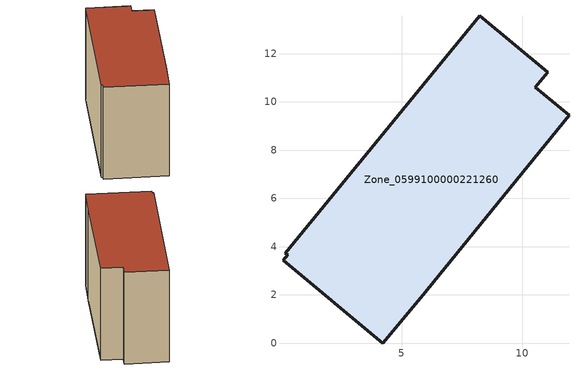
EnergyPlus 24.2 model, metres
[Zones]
Zone_0599100000221260
 floor ground (C_G): 0.09,3.43 0.28,3.66 0.19,3.74 8.25,13.57 11.07,11.22 10.55,10.6 11.94,9.44 5.8,1.89 4.21,0 z0
 wall outside (C_F): 10.55,10.6 11.07,11.22 8.25,13.57 0.19,3.74 0.28,3.66 0.09,3.43 4.21,0 5.8,1.89 11.94,9.44 10.55,10.6 z0:8.54
 roof outside (C_R): 0.28,3.66 0.09,3.43 4.21,0 5.8,1.89 11.94,9.44 10.55,10.6 11.07,11.22 8.25,13.57 0.19,3.74 z8.54
[BUILDING]
Pand.0599100000221260: North Axis=0; Terrain=City; Loads Convergence Tolerance Value=0.04; Temperature Convergence Tolerance Value=0.4; Solar Distribution=FullExterior; Maximum Number of Warmup Days=25; Minimum Number of Warmup Days=1
[Site:Location]
Rotterdam.The.Hague.AP_ZH_NLD Design_Conditions: Latitude=51.96; Longitude=4.45; Time Zone=1; Elevation=-4.5
[SITE:GROUNDTEMPERATURE:BUILDINGSURFACE]
18, 18, 18, 18, 18, 18, 18, 18, 18, 18, 18, 18
[MATERIAL] Thermal Absorptance=0.9; Solar Absorptance=0.7; Visible Absorptance=0.7
Name | Roughness | Thickness | Conductivity | Density | Specific Heat
G.TI.1946 | MediumSmooth | 0.15 | 1 | 540 | 1210
F.TI.1946 | Rough | 0.3 | 0.857143 | 1920 | 840
R.TI.1946 | MediumRough | 0.2 | 0.1 | 1500 | 1000
[CONSTRUCTION]
C_G: G.TI.1946
C_F: F.TI.1946
C_R: R.TI.1946
[ZONE]
Zone_0599100000221260: Type=1; Multiplier=1; Ceiling Height=Autocalculate; Volume=Autocalculate; Floor Area=autocalculate; Part of Total Floor Area=Yes
[ZONEINFILTRATION:DESIGNFLOWRATE]
Infil_Zone_0599100000221260: Zone or ZoneList or Space or SpaceList=Zone_0599100000221260; Schedule=AlwaysOn; Design Flow Rate Calculation Method=Flow/Area; Flow Rate per Floor Area=0.003; Constant Term Coefficient=1; Temperature Term Coefficient=0; Velocity Term Coefficient=0; Velocity Squared Term Coefficient=0
[HVACTEMPLATE:ZONE:IDEALLOADSAIRSYSTEM]
Zone_0599100000221260: Maximum Heating Supply Air Temperature=50; Minimum Cooling Supply Air Temperature=13; Maximum Heating Supply Air Humidity Ratio=0.0156; Minimum Cooling Supply Air Humidity Ratio=0.0077; Heating Limit=NoLimit; Cooling Limit=NoLimit; Dehumidification Control Type=ConstantSensibleHeatRatio; Cooling Sensible Heat Ratio=0.7; Dehumidification Setpoint=60; Humidification Control Type=None; Humidification Setpoint=30; Outdoor Air Method=None; Outdoor Air Flow Rate per Person=0.00944; Outdoor Air Flow Rate per Zone Floor Area=0; Outdoor Air Flow Rate per Zone=0; Demand Controlled Ventilation Type=None; Outdoor Air Economizer Type=NoEconomizer; Heat Recovery Type=None; Sensible Heat Recovery Effectiveness=0.7; Latent Heat Recovery Effectiveness=0.65
[ZONECONTROL:THERMOSTAT]
ThermostatControl_Zone_0599100000221260: Zone or ZoneList=Zone_0599100000221260; Control Type Schedule=DualSetpointControlType; Control 1=Thermostat_Zone_0599100000221260; Temperature Difference Between Cutout And Setpoint=0
[THERMOSTATSETPOINT:DUALSETPOINT]
Thermostat_Zone_0599100000221260: Heating Setpoint Temperature Schedule=HeatingSetpoint_Zone_0599100000221260; Cooling Setpoint Temperature Schedule=CoolingSetpoint_Zone_0599100000221260
[SCHEDULE:COMPACT]
HeatingSetpoint_Zone_0599100000221260: Through: 12/31, For: AllDays, Until: 24:00, 21
CoolingSetpoint_Zone_0599100000221260: Through: 12/31, For: AllDays, Until: 24:00, 24
DualSetpointControlType: Through: 12/31, For: AllDays, Until: 24:00, 4
AlwaysOn: Through: 12/31, For: AllDays, Until: 24:00, 1
